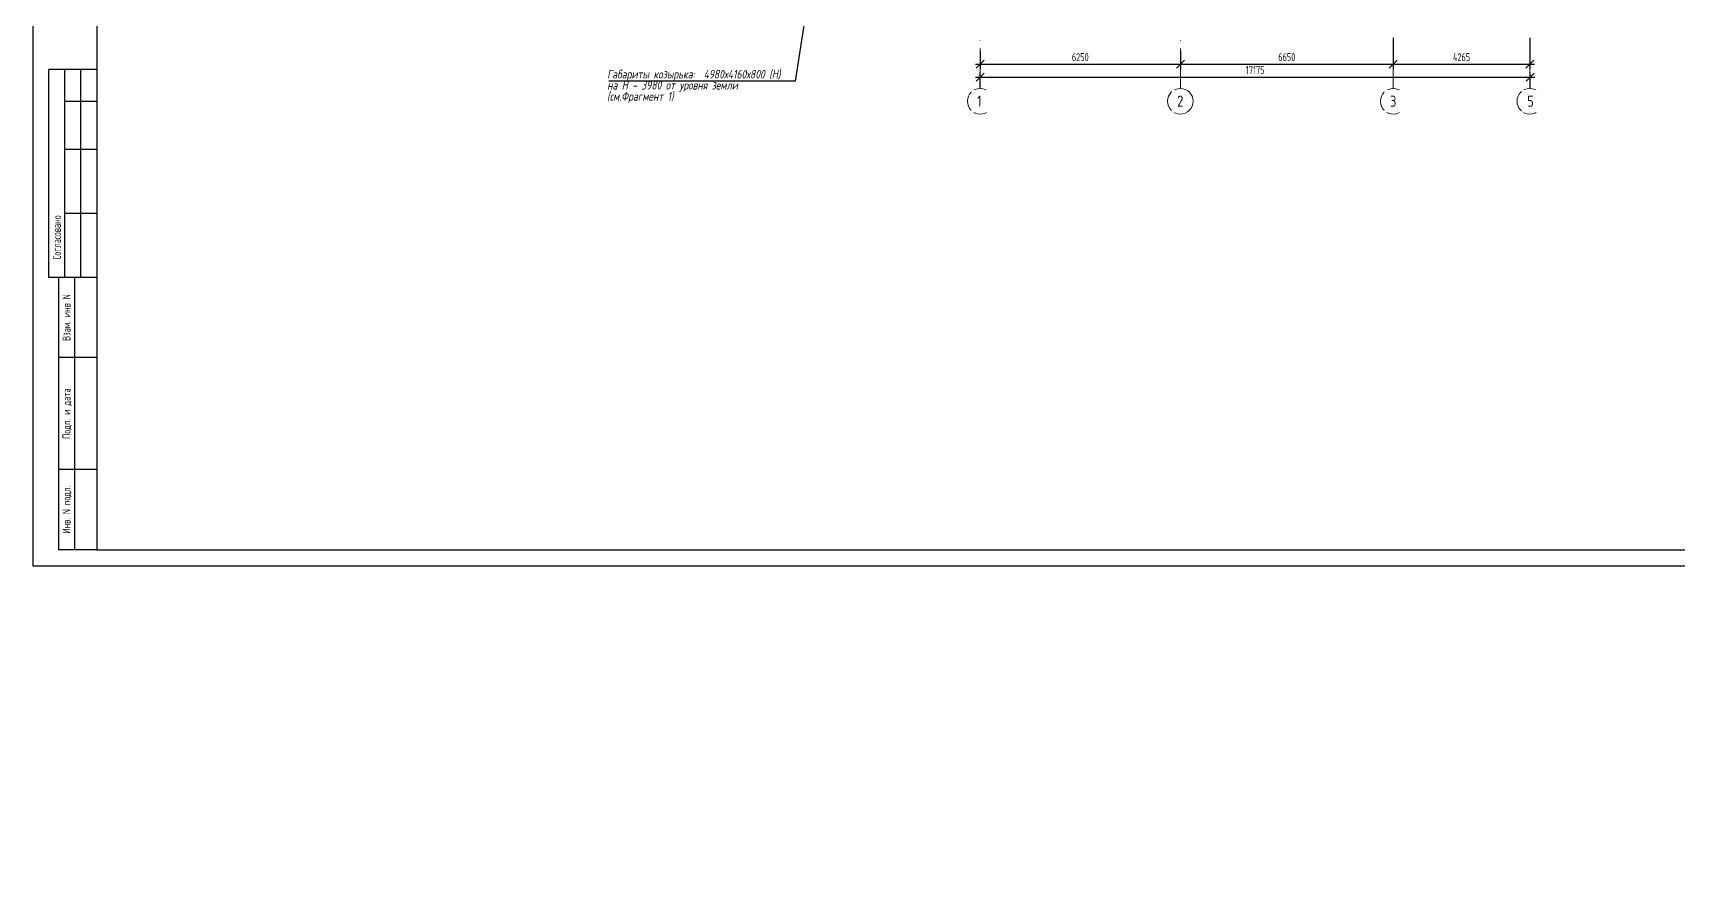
# Model space of a CAD drawing. Header units: millimetres. Extents: x -241391 to 8718866, y 0 to 143518.
# Drawn here: x -241391 to -190008, y 71759 to 98466 of the extents above; entities that cross this region are included whole.
import ezdxf
from ezdxf import colors
from ezdxf.entities.mleader import LeaderData, LeaderLine
from ezdxf.enums import TextEntityAlignment as Align
from ezdxf.math import Vec2, Vec3

# ---------------------------------------------------------------- set-up
doc = ezdxf.new("R2010")
doc.units = ezdxf.units.MM
doc.header["$MEASUREMENT"] = 0
doc.header["$PDMODE"] = 3
doc.header["$PDSIZE"] = -4
doc.linetypes.add('CENTER', pattern=[2, 1.25, -0.25, 0.25, -0.25])
doc.layers.get('0').update_dxf_attribs({"color": 250, "lineweight": 9})
doc.layers.get('Defpoints').update_dxf_attribs({"color": 8})
doc.layers.add('_RAMKA', color=7, linetype='Continuous')
for name, color, linetype, lineweight in [('_STAMP', 250, 'Continuous', 30), ('_TEXT', 189, 'Continuous', 30), ('АР_Оси', 193, 'Continuous', 9), ('АР_Оси размеры', 164, 'Continuous', 9), ('АР_Отметки', 250, 'Continuous', 15)]:
    doc.layers.add(name, color=color, linetype=linetype, lineweight=lineweight)
doc.layers.add('ТХ_привязка ТХ', color=7, linetype='Continuous', true_color=0x163d5c)
doc.styles.add('ISOCPEUR', font='isocpeur.ttf', dxfattribs={"width": 0.7})
doc.styles.add('ГОСТ 2.304', font='isocpeur.ttf', dxfattribs={"width": 0.7})
doc.styles.add('М2', font='isocpeui.ttf', dxfattribs={"width": 0.8})
doc.dimstyles.new('СПДС', dxfattribs={"dimscale": 100, "dimtxt": 2.5, "dimasz": 2.5, "dimexe": 1.5, "dimexo": 0, "dimgap": 1, "dimtad": 1, "dimdec": 0, "dimrnd": 1, "dimtxsty": 'ГОСТ 2.304', "dimblk": 'OBLIQUE', "dimcen": 2.5, "dimdle": 1.5, "dimadec": 0, "dimazin": 2, "dimtfac": 0.75, "dimtdec": 0, "dimtmove": 1, "dimatfit": 3, "dimfxl": 1, "dimtolj": 1, "dimarcsym": 1})

# ---------------------------------------------------------------- blocks, each defined once
blk = doc.blocks.new('_DOP_POLE')
at = {"layer": '_STAMP'}
for p, q in [((-15, 85), (-15, 150)), ((0, 150), (-15, 150)), ((-10, 85), (-10, 150)), ((-5, 85), (-5, 150)), ((0, 150), (0, 0)), ((0, 140), (-10, 140)), ((0, 125), (-10, 125)), ((0, 105), (-10, 105)), ((0, 85), (-15, 85)), ((-12, 85), (-12, 0)), ((-7, 85), (-7, 0)), ((0, 60), (-12, 60)), ((0, 25), (-12, 25)), ((0, 0), (-12, 0))]:
    blk.add_line(p, q, dxfattribs=at)
at = {"layer": '_TEXT', "style": 'ISOCPEUR', "width": 0.7}
for s, p in [('Согласовано', (-12.5, 97.5)), ('Взам. инв N', (-9.5, 72.5)), ('Подп. и дата', (-9.5, 42.5)), ('Инв. N подл.', (-9.5, 12.5))]:
    blk.add_text(s, height=2.5, rotation=90, dxfattribs=at).set_placement(p, align=Align.MIDDLE_CENTER)
blk = doc.blocks.new('_DotSmall')
at = {"color": 0, "linetype": 'ByBlock', "const_width": 0.5}
blk.add_lwpolyline([(-0.0625, 0, 1), (0.0625, 0, 1)], format="xyb", close=True, dxfattribs=at)
blk = doc.blocks.new('_Oblique')
at = {"color": 0, "linetype": 'ByBlock', "lineweight": -2}
blk.add_line((-0.5, -0.5), (0.5, 0.5), dxfattribs=at)
blk = doc.blocks.new('*D296')
at = {"layer": 'Defpoints', "color": 0, "ltscale": 100, "transparency": 16777216}
for p in [(-211804, 97895), (-205554, 97895), (-205554, 97485)]:
    blk.add_point(p, dxfattribs=at)
at = {"layer": 'АР_Оси размеры', "color": 0, "lineweight": -2, "ltscale": 100, "transparency": 16777216}
for p, q in [((-211804, 97895), (-211804, 97335)), ((-205554, 97895), (-205554, 97335)), ((-211954, 97485), (-205404, 97485))]:
    blk.add_line(p, q, dxfattribs=at)
at = {"layer": 'АР_Оси размеры', "color": 0, "lineweight": -2, "ltscale": 100, "transparency": 16777216, "xscale": 250, "yscale": 250, "zscale": 250, "rotation": 180}
blk.add_blockref('_Oblique', (-211804, 97485), dxfattribs=at)
at = {"layer": 'АР_Оси размеры', "color": 0, "lineweight": -2, "ltscale": 100, "transparency": 16777216, "xscale": 250, "yscale": 250, "zscale": 250}
blk.add_blockref('_Oblique', (-205554, 97485), dxfattribs=at)
at = {"layer": 'АР_Оси размеры', "color": 0, "ltscale": 100, "transparency": 16777216, "insert": (-208679, 97710), "char_height": 250, "attachment_point": 5, "style": 'ГОСТ 2.304'}
blk.add_mtext('\\A1;6250', dxfattribs=at)
blk = doc.blocks.new('*D297')
at = {"layer": 'Defpoints', "color": 0, "ltscale": 100, "transparency": 16777216}
for p in [(-198904, 98308), (-205554, 97895), (-198904, 97485)]:
    blk.add_point(p, dxfattribs=at)
at = {"layer": 'АР_Оси размеры', "color": 0, "lineweight": -2, "ltscale": 100, "transparency": 16777216}
for p, q in [((-198904, 98308), (-198904, 97335)), ((-205554, 97895), (-205554, 97335)), ((-205704, 97485), (-198754, 97485))]:
    blk.add_line(p, q, dxfattribs=at)
at = {"layer": 'АР_Оси размеры', "color": 0, "lineweight": -2, "ltscale": 100, "transparency": 16777216, "xscale": 250, "yscale": 250, "zscale": 250, "rotation": 180}
blk.add_blockref('_Oblique', (-205554, 97485), dxfattribs=at)
at = {"layer": 'АР_Оси размеры', "color": 0, "lineweight": -2, "ltscale": 100, "transparency": 16777216, "xscale": 250, "yscale": 250, "zscale": 250}
blk.add_blockref('_Oblique', (-198904, 97485), dxfattribs=at)
at = {"layer": 'АР_Оси размеры', "color": 0, "ltscale": 100, "transparency": 16777216, "insert": (-202229, 97710), "char_height": 250, "attachment_point": 5, "style": 'ГОСТ 2.304'}
blk.add_mtext('\\A1;6650', dxfattribs=at)
blk = doc.blocks.new('*D298')
at = {"layer": 'Defpoints', "color": 0, "ltscale": 100, "transparency": 16777216}
for p in [(-198904, 98308), (-194639, 98308), (-194639, 97485)]:
    blk.add_point(p, dxfattribs=at)
at = {"layer": 'АР_Оси размеры', "color": 0, "lineweight": -2, "ltscale": 100, "transparency": 16777216}
for p, q in [((-198904, 98308), (-198904, 97335)), ((-194639, 98308), (-194639, 97335)), ((-199054, 97485), (-194489, 97485))]:
    blk.add_line(p, q, dxfattribs=at)
at = {"layer": 'АР_Оси размеры', "color": 0, "lineweight": -2, "ltscale": 100, "transparency": 16777216, "xscale": 250, "yscale": 250, "zscale": 250, "rotation": 180}
blk.add_blockref('_Oblique', (-198904, 97485), dxfattribs=at)
at = {"layer": 'АР_Оси размеры', "color": 0, "lineweight": -2, "ltscale": 100, "transparency": 16777216, "xscale": 250, "yscale": 250, "zscale": 250}
blk.add_blockref('_Oblique', (-194639, 97485), dxfattribs=at)
at = {"layer": 'АР_Оси размеры', "color": 0, "ltscale": 100, "transparency": 16777216, "insert": (-196771, 97710), "char_height": 250, "attachment_point": 5, "style": 'ГОСТ 2.304'}
blk.add_mtext('\\A1;4265', dxfattribs=at)
blk = doc.blocks.new('*D309')
at = {"layer": 'Defpoints', "color": 0, "ltscale": 100, "transparency": 16777216}
for p in [(-211804, 96757), (-194629, 97082), (-194629, 96757)]:
    blk.add_point(p, dxfattribs=at)
at = {"layer": 'АР_Оси размеры', "color": 0, "lineweight": -2, "ltscale": 100, "transparency": 16777216}
for p, q in [((-211804, 96757), (-211804, 97232)), ((-194629, 96757), (-194629, 97232)), ((-211954, 97082), (-194479, 97082))]:
    blk.add_line(p, q, dxfattribs=at)
at = {"layer": 'АР_Оси размеры', "color": 0, "lineweight": -2, "ltscale": 100, "transparency": 16777216, "xscale": 250, "yscale": 250, "zscale": 250, "rotation": 180}
blk.add_blockref('_Oblique', (-211804, 97082), dxfattribs=at)
at = {"layer": 'АР_Оси размеры', "color": 0, "lineweight": -2, "ltscale": 100, "transparency": 16777216, "xscale": 250, "yscale": 250, "zscale": 250}
blk.add_blockref('_Oblique', (-194629, 97082), dxfattribs=at)
at = {"layer": 'АР_Оси размеры', "color": 0, "ltscale": 100, "transparency": 16777216, "insert": (-203217, 97308), "char_height": 250, "attachment_point": 5, "style": 'ГОСТ 2.304'}
blk.add_mtext('\\A1;17175', dxfattribs=at)

msp = doc.modelspace()

# ---------------------------------------------------------------- linework, layer by layer
at = {"layer": 'АР_Оси', "color": 253, "linetype": 'CENTER', "ltscale": 1000}
for p, q in [((-211803.9, 96731.9), (-211803.9, 98237)), ((-205553.9, 96731.9), (-205553.9, 98237)), ((-198903.9, 96731.9), (-198903.9, 98237)), ((-194638.9, 96731.9), (-194638.9, 98237))]:
    msp.add_line(p, q, dxfattribs=at)
at = {"layer": 'АР_Оси', "color": 253, "ltscale": 0.5}
for centre in [(-211803.9, 96331.9), (-205553.9, 96331.9), (-198903.9, 96331.9), (-194638.9, 96331.9)]:
    msp.add_circle(centre, 400, dxfattribs=at)

# ---------------------------------------------------------------- block references
at = {"layer": '_RAMKA', "xscale": 100, "yscale": 100, "zscale": 100}
msp.add_blockref('_DOP_POLE', (-239391.3, 82326.5), dxfattribs=at)

# ---------------------------------------------------------------- dimensions: what is measured, and where the dimension line sits
at = {"layer": 'АР_Оси размеры', "color": 253, "ltscale": 100}
for base, p1, p2, picture, middle in [((-198903.9, 97484.6), (-205553.9, 97894.5), (-198903.9, 98308.4), '*D297', (-202228.9, 97709.6)), ((-194638.9, 97484.6), (-198903.9, 98308.4), (-194638.9, 98308.4), '*D298', (-196771.4, 97709.6)), ((-205553.9, 97484.6), (-211803.9, 97894.5), (-205553.9, 97894.5), '*D296', (-208678.9, 97709.6))]:
    dim = msp.add_linear_dim(base=base, p1=p1, p2=p2, dimstyle='СПДС', dxfattribs=at)
    dim.commit()
    dim.dimension.update_dxf_attribs({"geometry": picture, "text_midpoint": middle})

# ---------------------------------------------------------------- leaders
at = {"layer": 'ТХ_привязка ТХ', "color": 0, "ltscale": 70}
ml = msp.add_multileader_mtext('Standard', dxfattribs=at)
ml.set_content('Габариты козырька:  4980х4160х800 (Н)\\Pна Н - 3980 от уровня земли \\P(см.Фрагмент 1)', style='М2')
ml.set_leader_properties(color=256, linetype='ByLayer', lineweight=-1)
ml.build(insert=Vec2(0, 0))
ml.multileader.update_dxf_attribs({"text_left_attachment_type": 6, "text_right_attachment_type": 6, "arrow_head_size": 300})
ctx = ml.context
ctx.base_point, ctx.char_height, ctx.arrow_head_size, ctx.landing_gap_size, ctx.plane_origin = Vec3(-223556.5, 96961.2, 0), 270, 300, 100, Vec3(-214403.6, 93130.9, 0)
ctx.left_attachment, ctx.right_attachment = 6, 6
notes = []
notes.append((ctx, [(1, (1, 1, 0), (-217579.3, 96961.2, 0), (-1, 0), 8, [(0, [(-216874.8, 101593.7, 0)], 0, [])])]))
ctx.mtext.insert, ctx.mtext.width, ctx.mtext.defined_height, ctx.mtext.line_spacing_factor, ctx.mtext.flow_direction = Vec3(-223456.5, 97312.2, 0), 6452.238, 1746.6, 0.768, 5
for ctx, leaders in notes:
    for number, flags, end, landing, length, lines in leaders:
        leader = LeaderData()
        leader.index, (leader.has_last_leader_line, leader.has_dogleg_vector, leader.attachment_direction) = number, flags
        leader.last_leader_point, leader.dogleg_vector, leader.dogleg_length = Vec3(end), Vec3(landing), length
        for number, points, colour, breaks in lines:
            line = LeaderLine()
            line.index, line.vertices, line.color, line.breaks = number, Vec3.list(points), colors.encode_raw_color(colour), breaks
            leader.lines.append(line)
        ctx.leaders.append(leader)

# ---------------------------------------------------------------- next in the draw order: texts
at = {"layer": 'АР_Оси', "color": 253, "char_height": 350, "attachment_point": 1, "line_spacing_factor": 1.149209, "style": 'ГОСТ 2.304', "bg_fill": 2}
for s, insert in [('{\\W0.8;1}', (-211903.7, 96509.7)), ('{\\W0.8;3}', (-199003.7, 96509.7)), ('{\\W0.8;5}', (-194719.3, 96509.7))]:
    msp.add_mtext(s, dxfattribs=dict(at, insert=insert))
at = {"layer": 'АР_Оси', "color": 253, "insert": (-205653.7, 96509.7), "char_height": 350, "width": 114.629, "attachment_point": 1, "line_spacing_factor": 1.149209, "style": 'ГОСТ 2.304', "bg_fill": 2}
msp.add_mtext('{\\W0.8;2}', dxfattribs=at)

# ---------------------------------------------------------------- next in the draw order: linework, layer by layer
at = {"layer": '_RAMKA', "color": 0}
msp.add_lwpolyline([(-241391.3, 81826.5), (-157691.3, 81826.5), (-157691.3, 141008.3), (-241391.3, 141008.3)], close=True, dxfattribs=at)
at = {"layer": '_RAMKA', "color": 0, "lineweight": 30}
msp.add_lwpolyline([(-239391.3, 82326.5), (-158191.3, 82326.5), (-158191.3, 140508.3), (-239391.3, 140508.3)], close=True, dxfattribs=at)

# ---------------------------------------------------------------- next in the draw order: dimensions: what is measured, and where the dimension line sits
at = {"layer": 'АР_Оси размеры', "color": 253, "ltscale": 100}
dim = msp.add_linear_dim(base=(-194629.353503, 97082.5), p1=(-211803.853503, 96756.910787), p2=(-194629.353503, 96756.910787), dimstyle='СПДС', dxfattribs=at)
dim.commit()
dim.dimension.update_dxf_attribs({"geometry": '*D309', "text_midpoint": (-203216.603503, 97307.5)})

# ---------------------------------------------------------------- next in the draw order: leaders
at = {"layer": 'АР_Отметки'}
ml = msp.add_multileader_mtext('Standard', dxfattribs=at)
ml.set_content('0,000', color=256, style='ISOCPEUR')
ml.set_leader_properties(color=256, linetype='Continuous', lineweight=-1)
ml.set_arrow_properties(name='DOTSMALL')
ml.build(insert=Vec2(0, 0))
ml.multileader.update_dxf_attribs({"has_text_frame": 1, "text_left_attachment_type": 4, "text_right_attachment_type": 4, "dogleg_length": 100, "arrow_head_size": 180})
ctx = ml.context
ctx.base_point, ctx.char_height, ctx.arrow_head_size, ctx.landing_gap_size, ctx.plane_origin = Vec3(-195801, 128738.8, 0), 250, 180, 50, Vec3(-194859.4, 127451.9, 0)
ctx.left_attachment, ctx.right_attachment = 4, 4
notes = []
notes.append((ctx, [(0, (0, 0, 0), (0, 0), (1, 0), 1, [])]))
ctx.mtext.insert, ctx.mtext.width, ctx.mtext.defined_height, ctx.mtext.line_spacing_style, ctx.mtext.flow_direction = Vec3(-195751, 129138.8, 0), 599.198, 407.5, 2, 5
ml = msp.add_multileader_mtext('Standard', dxfattribs=at)
ml.set_content('0,000', color=256, style='ISOCPEUR')
ml.set_leader_properties(color=256, linetype='Continuous', lineweight=-1)
ml.set_arrow_properties(name='DOTSMALL')
ml.build(insert=Vec2(0, 0))
ml.multileader.update_dxf_attribs({"has_text_frame": 1, "text_left_attachment_type": 4, "text_right_attachment_type": 4, "dogleg_length": 100, "arrow_head_size": 180})
ctx = ml.context
ctx.base_point, ctx.char_height, ctx.arrow_head_size, ctx.landing_gap_size, ctx.plane_origin = Vec3(-202583.9, 121652.2, 0), 250, 180, 50, Vec3(-204745.1, 120215.7, 0)
ctx.left_attachment, ctx.right_attachment = 4, 4
notes.append((ctx, [(0, (0, 0, 0), (0, 0), (1, 0), 1, [])]))
ctx.mtext.insert, ctx.mtext.width, ctx.mtext.line_spacing_style, ctx.mtext.flow_direction = Vec3(-202533.9, 122052.2, 0), 852.697, 2, 5
at = {"layer": 'АР_Отметки', "color": 253}
ml = msp.add_multileader_mtext('Standard', dxfattribs=at)
ml.set_content('0,000', color=253, style='ISOCPEUR')
ml.set_leader_properties(color=256, linetype='Continuous', lineweight=-1)
ml.set_arrow_properties(name='DOTSMALL')
ml.build(insert=Vec2(0, 0))
ml.multileader.update_dxf_attribs({"has_text_frame": 1, "text_left_attachment_type": 4, "text_right_attachment_type": 4, "dogleg_length": 100, "arrow_head_size": 180})
ctx = ml.context
ctx.base_point, ctx.char_height, ctx.arrow_head_size, ctx.landing_gap_size, ctx.plane_origin = Vec3(-210451.3, 105391.8, 0), 250, 180, 50, Vec3(-212612.5, 104867.3, 0)
ctx.left_attachment, ctx.right_attachment = 4, 4
notes.append((ctx, [(0, (0, 0, 0), (0, 0), (1, 0), 1, [])]))
ctx.mtext.insert, ctx.mtext.width, ctx.mtext.line_spacing_style, ctx.mtext.flow_direction = Vec3(-210401.3, 105791.8, 0), 852.697, 2, 5
ml = msp.add_multileader_mtext('Standard', dxfattribs=at)
ml.set_content('-0,000', color=253, style='ISOCPEUR')
ml.set_leader_properties(color=256, linetype='Continuous', lineweight=-1)
ml.set_arrow_properties(name='DOTSMALL')
ml.build(insert=Vec2(0, 0))
ml.multileader.update_dxf_attribs({"has_text_frame": 1, "text_left_attachment_type": 4, "text_right_attachment_type": 4, "dogleg_length": 100, "arrow_head_size": 180})
ctx = ml.context
ctx.base_point, ctx.char_height, ctx.arrow_head_size, ctx.landing_gap_size, ctx.plane_origin = Vec3(-214386.8, 102727, 0), 250, 180, 50, Vec3(-214468.2, 101459.4, 0)
ctx.left_attachment, ctx.right_attachment = 4, 4
notes.append((ctx, [(0, (0, 0, 0), (0, 0), (1, 0), 1, [])]))
ctx.mtext.insert, ctx.mtext.width, ctx.mtext.line_spacing_style, ctx.mtext.flow_direction = Vec3(-214336.8, 103060.3, 0), 852.697, 2, 5
ml = msp.add_multileader_mtext('Standard', dxfattribs=at)
ml.set_content('-0,000', color=253, style='ISOCPEUR')
ml.set_leader_properties(color=256, linetype='Continuous', lineweight=-1)
ml.set_arrow_properties(name='DOTSMALL')
ml.build(insert=Vec2(0, 0))
ml.multileader.update_dxf_attribs({"has_text_frame": 1, "text_left_attachment_type": 4, "text_right_attachment_type": 4, "dogleg_length": 100, "arrow_head_size": 180})
ctx = ml.context
ctx.base_point, ctx.char_height, ctx.arrow_head_size, ctx.landing_gap_size, ctx.plane_origin = Vec3(-214386.8, 102727, 0), 250, 180, 50, Vec3(-214468.2, 101459.4, 0)
ctx.left_attachment, ctx.right_attachment = 4, 4
notes.append((ctx, [(0, (0, 0, 0), (0, 0), (1, 0), 1, [])]))
ctx.mtext.insert, ctx.mtext.width, ctx.mtext.line_spacing_style, ctx.mtext.flow_direction = Vec3(-214336.8, 103060.3, 0), 852.697, 2, 5
for ctx, leaders in notes:
    for number, flags, end, landing, length, lines in leaders:
        leader = LeaderData()
        leader.index, (leader.has_last_leader_line, leader.has_dogleg_vector, leader.attachment_direction) = number, flags
        leader.last_leader_point, leader.dogleg_vector, leader.dogleg_length = Vec3(end), Vec3(landing), length
        for number, points, colour, breaks in lines:
            line = LeaderLine()
            line.index, line.vertices, line.color, line.breaks = number, Vec3.list(points), colors.encode_raw_color(colour), breaks
            leader.lines.append(line)
        ctx.leaders.append(leader)

doc.saveas('drawing.dxf')
